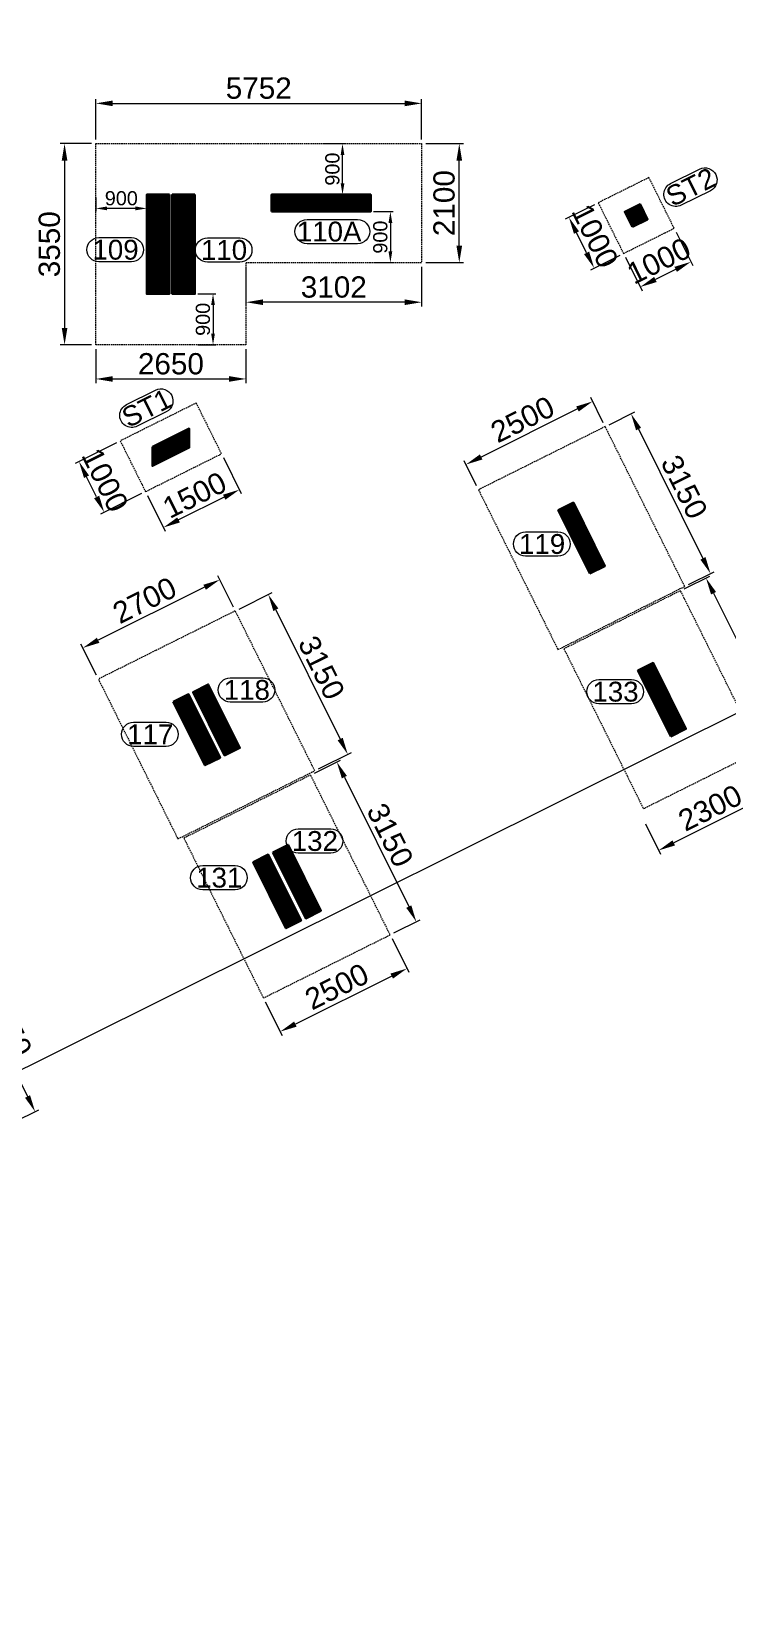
# Model space of a CAD drawing. Header units: millimetres. Extents: x 99112 to 332273, y 431815 to 552227.
# Drawn here: x 160831 to 173091, y 463047 to 491073 of the extents above; entities that cross this region are included whole.
import ezdxf
from ezdxf.enums import TextEntityAlignment as Align

# ---------------------------------------------------------------- set-up
doc = ezdxf.new("R2010")
doc.units = ezdxf.units.MM
doc.header["$LTSCALE"] = 100
doc.header["$MEASUREMENT"] = 0
doc.linetypes.add('HIDDEN', pattern=[0.375, 0.25, -0.125])
for name, color, linetype, lineweight in [('COL HATCH', 67, 'Continuous', 25), ('colno', 11, 'Continuous', 15), ('COLUMN', 84, 'Continuous', 30), ('DIM', 8, 'Continuous', 13), ('FOOTING', 12, 'HIDDEN', 20), ('HATCH', 251, 'Continuous', 9), ('STUB', 2, 'Continuous', 30)]:
    doc.layers.add(name, color=color, linetype=linetype, lineweight=lineweight)
doc.styles.add('ARIAL', font='arial.ttf')
doc.dimstyles.new('150', dxfattribs={"dimscale": 150, "dimtxt": 2.5, "dimasz": 2, "dimexe": 0.5, "dimexo": 0.5, "dimgap": 0.5, "dimtad": 1, "dimdec": 0, "dimzin": 3, "dimdsep": 46, "dimtxsty": 'ARIAL', "dimcen": 0, "dimdle": 1, "dimclrd": 256, "dimclre": 256, "dimclrt": 4, "dimadec": 0, "dimazin": 0, "dimtfac": 1, "dimtdec": 0, "dimtmove": 0, "dimatfit": 3, "dimfxl": 0, "dimtolj": 1, "dimtzin": 0, "dimlwd": -1, "dimlwe": -1, "dimarcsym": 0})
pattern_1 = [(45, (-226856.086, 135296.796), (-8.83883476, 8.83883476), [])]
pattern_2 = [(45, (52825.942, -183310.497), (-8.83883476, 8.83883476), [])]

# ---------------------------------------------------------------- blocks, each defined once
blk = doc.blocks.new('*D234')
at = {"layer": 'DIM', "transparency": 16777216}
for p, q in [((159112, 474652), (159554, 474872)), ((159620, 474570), (160757, 472288)), ((160516, 471833), (160958, 472053))]:
    blk.add_line(p, q, dxfattribs=at)
for points in [[(159665, 474593), (159575, 474548), (159486, 474839)], [(160712, 472265), (160801, 472310), (160890, 472019)]]:
    blk.add_solid(points, dxfattribs=at)
at = {"layer": 'DIM', "color": 4, "transparency": 16777216, "insert": (160427, 473548), "char_height": 375, "attachment_point": 5, "rotation": 296.467, "style": 'ARIAL'}
blk.add_mtext('\\A1;3150', dxfattribs=at)
blk = doc.blocks.new('*D236')
at = {"layer": 'DIM', "transparency": 16777216}
for p, q in [((163882, 481271), (162002, 480336)), ((164391, 480922), (164117, 481472)), ((161974, 479719), (161700, 480269))]:
    blk.add_line(p, q, dxfattribs=at)
for points in [[(163904, 481227), (163860, 481316), (164150, 481405)], [(161980, 480380), (162024, 480291), (161733, 480202)]]:
    blk.add_solid(points, dxfattribs=at)
at = {"layer": 'DIM', "color": 4, "transparency": 16777216, "insert": (162823, 481042), "char_height": 375, "attachment_point": 5, "rotation": 26.4613, "style": 'ARIAL'}
blk.add_mtext('\\A1;2700', dxfattribs=at)
blk = doc.blocks.new('*D237')
at = {"layer": 'DIM', "transparency": 16777216}
for p, q in [((164491, 480888), (165073, 481178)), ((165140, 480876), (166276, 478593)), ((165895, 478069), (166477, 478358))]:
    blk.add_line(p, q, dxfattribs=at)
for points in [[(165184, 480898), (165095, 480854), (165006, 481145)], [(166231, 478571), (166321, 478615), (166409, 478325)]]:
    blk.add_solid(points, dxfattribs=at)
at = {"layer": 'DIM', "color": 4, "transparency": 16777216, "insert": (165946, 479853), "char_height": 375, "attachment_point": 5, "rotation": 296.4613, "style": 'ARIAL'}
blk.add_mtext('\\A1;3150', dxfattribs=at)
blk = doc.blocks.new('*D238')
at = {"layer": 'DIM', "transparency": 16777216}
for p, q in [((165821, 477993), (166283, 478223)), ((166350, 477921), (167487, 475639)), ((167225, 475173), (167687, 475403))]:
    blk.add_line(p, q, dxfattribs=at)
for points in [[(166395, 477943), (166305, 477899), (166216, 478190)], [(167442, 475616), (167531, 475661), (167620, 475370)]]:
    blk.add_solid(points, dxfattribs=at)
at = {"layer": 'DIM', "color": 4, "transparency": 16777216, "insert": (167157, 476899), "char_height": 375, "attachment_point": 5, "rotation": 296.4726, "style": 'ARIAL'}
blk.add_mtext('\\A1;3150', dxfattribs=at)
blk = doc.blocks.new('*D239')
at = {"layer": 'DIM', "transparency": 16777216}
for p, q in [((167191, 475073), (167487, 474478)), ((167185, 474411), (165485, 473565)), ((164953, 473958), (165250, 473364))]:
    blk.add_line(p, q, dxfattribs=at)
for points in [[(167208, 474367), (167163, 474456), (167454, 474545)], [(165462, 473609), (165507, 473520), (165216, 473431)]]:
    blk.add_solid(points, dxfattribs=at)
at = {"layer": 'DIM', "color": 4, "transparency": 16777216, "insert": (166216, 474227), "char_height": 375, "attachment_point": 5, "rotation": 26.4726, "style": 'ARIAL'}
blk.add_mtext('\\A1;2500', dxfattribs=at)
blk = doc.blocks.new('*D240')
at = {"layer": 'DIM', "transparency": 16777216}
for p, q in [((170921, 484174), (170700, 484618)), ((170465, 484417), (168764, 483570)), ((168683, 483059), (168462, 483504))]:
    blk.add_line(p, q, dxfattribs=at)
for points in [[(170487, 484372), (170442, 484462), (170733, 484551)], [(168741, 483615), (168786, 483526), (168495, 483437)]]:
    blk.add_solid(points, dxfattribs=at)
at = {"layer": 'DIM', "color": 4, "transparency": 16777216, "insert": (169495, 484232), "char_height": 375, "attachment_point": 5, "rotation": 26.467, "style": 'ARIAL'}
blk.add_mtext('\\A1;2500', dxfattribs=at)
blk = doc.blocks.new('*D241')
at = {"layer": 'DIM', "transparency": 16777216}
for p, q in [((171022, 484140), (171477, 484367)), ((171544, 484065), (172680, 481782)), ((172425, 481320), (172881, 481547))]:
    blk.add_line(p, q, dxfattribs=at)
for points in [[(171588, 484087), (171499, 484042), (171410, 484333)], [(172635, 481760), (172725, 481804), (172814, 481513)]]:
    blk.add_solid(points, dxfattribs=at)
at = {"layer": 'DIM', "color": 4, "transparency": 16777216, "insert": (172350, 483042), "char_height": 375, "attachment_point": 5, "rotation": 296.467, "style": 'ARIAL'}
blk.add_mtext('\\A1;3150', dxfattribs=at)
blk = doc.blocks.new('*D242')
at = {"layer": 'DIM', "transparency": 16777216}
for p, q in [((172351, 481244), (172801, 481468)), ((172868, 481166), (174004, 478883)), ((173755, 478424), (174205, 478648))]:
    blk.add_line(p, q, dxfattribs=at)
for points in [[(172912, 481188), (172823, 481144), (172734, 481434)], [(173959, 478861), (174049, 478905), (174138, 478615)]]:
    blk.add_solid(points, dxfattribs=at)
at = {"layer": 'DIM', "color": 4, "transparency": 16777216, "insert": (173675, 480143), "char_height": 375, "attachment_point": 5, "rotation": 296.467, "style": 'ARIAL'}
blk.add_mtext('\\A1;3150', dxfattribs=at)
blk = doc.blocks.new('*D243')
at = {"layer": 'DIM', "transparency": 16777216}
for p, q in [((173722, 478122), (173988, 477586)), ((173686, 477519), (172165, 476762)), ((171663, 477096), (171929, 476561))]:
    blk.add_line(p, q, dxfattribs=at)
for points in [[(173709, 477474), (173664, 477564), (173955, 477653)], [(172142, 476806), (172187, 476717), (171896, 476628)]]:
    blk.add_solid(points, dxfattribs=at)
at = {"layer": 'DIM', "color": 4, "transparency": 16777216, "insert": (172807, 477379), "char_height": 375, "attachment_point": 5, "rotation": 26.467, "style": 'ARIAL'}
blk.add_mtext('\\A1;2300', dxfattribs=at)
blk = doc.blocks.new('*D365')
at = {"layer": 'DIM', "transparency": 16777216}
for p, q in [((161962, 489174), (161962, 489884)), ((162262, 489809), (167414, 489809)), ((167714, 489174), (167714, 489884))]:
    blk.add_line(p, q, dxfattribs=at)
for points in [[(162262, 489859), (162262, 489759), (161962, 489809)], [(167414, 489759), (167414, 489859), (167714, 489809)]]:
    blk.add_solid(points, dxfattribs=at)
at = {"layer": 'DIM', "color": 4, "transparency": 16777216, "insert": (164838, 490076), "char_height": 375, "attachment_point": 5, "style": 'ARIAL'}
blk.add_mtext('\\A1;5752', dxfattribs=at)
blk = doc.blocks.new('*D366')
at = {"layer": 'DIM', "transparency": 16777216}
for p, q in [((161887, 489099), (161335, 489099)), ((161410, 488799), (161410, 485849)), ((161887, 485549), (161335, 485549))]:
    blk.add_line(p, q, dxfattribs=at)
for points in [[(161460, 488799), (161360, 488799), (161410, 489099)], [(161360, 485849), (161460, 485849), (161410, 485549)]]:
    blk.add_solid(points, dxfattribs=at)
at = {"layer": 'DIM', "color": 4, "transparency": 16777216, "insert": (161143, 487324), "char_height": 375, "attachment_point": 5, "rotation": 90, "style": 'ARIAL'}
blk.add_mtext('\\A1;3550', dxfattribs=at)
blk = doc.blocks.new('*D367')
at = {"layer": 'DIM', "transparency": 16777216}
for p, q in [((161962, 485474), (161962, 484872)), ((164612, 485474), (164612, 484872)), ((162262, 484947), (164312, 484947))]:
    blk.add_line(p, q, dxfattribs=at)
for points in [[(162262, 484997), (162262, 484897), (161962, 484947)], [(164312, 484897), (164312, 484997), (164612, 484947)]]:
    blk.add_solid(points, dxfattribs=at)
at = {"layer": 'DIM', "color": 4, "transparency": 16777216, "insert": (163287, 485213), "char_height": 375, "attachment_point": 5, "style": 'ARIAL'}
blk.add_mtext('\\A1;2650', dxfattribs=at)
blk = doc.blocks.new('*D368')
at = {"layer": 'DIM', "transparency": 16777216}
for p, q in [((167789, 489099), (168453, 489099)), ((168378, 487299), (168378, 488799)), ((167789, 486999), (168453, 486999))]:
    blk.add_line(p, q, dxfattribs=at)
for points in [[(168428, 488799), (168328, 488799), (168378, 489099)], [(168328, 487299), (168428, 487299), (168378, 486999)]]:
    blk.add_solid(points, dxfattribs=at)
at = {"layer": 'DIM', "color": 4, "transparency": 16777216, "insert": (168111, 488049), "char_height": 375, "attachment_point": 5, "rotation": 90, "style": 'ARIAL'}
blk.add_mtext('\\A1;2100', dxfattribs=at)
blk = doc.blocks.new('*D369')
at = {"layer": 'DIM', "transparency": 16777216}
for p, q in [((164612, 486924), (164612, 486226)), ((167714, 486924), (167714, 486226)), ((167414, 486301), (164912, 486301))]:
    blk.add_line(p, q, dxfattribs=at)
for points in [[(164912, 486351), (164912, 486251), (164612, 486301)], [(167414, 486251), (167414, 486351), (167714, 486301)]]:
    blk.add_solid(points, dxfattribs=at)
at = {"layer": 'DIM', "color": 4, "transparency": 16777216, "insert": (166163, 486567), "char_height": 375, "attachment_point": 5, "style": 'ARIAL'}
blk.add_mtext('\\A1;3102', dxfattribs=at)
blk = doc.blocks.new('*D370')
at = {"layer": 'DIM', "transparency": 16777216}
for p, q in [((165989, 489099), (166367, 489099)), ((166317, 488399), (166317, 488899)), ((165989, 488199), (166367, 488199))]:
    blk.add_line(p, q, dxfattribs=at)
for points in [[(166350, 488899), (166284, 488899), (166317, 489099)], [(166284, 488399), (166350, 488399), (166317, 488199)]]:
    blk.add_solid(points, dxfattribs=at)
at = {"layer": 'DIM', "color": 4, "transparency": 16777216, "insert": (166139, 488649), "char_height": 250, "attachment_point": 5, "rotation": 90, "style": 'ARIAL'}
blk.add_mtext('\\A1;900', dxfattribs=at)
blk = doc.blocks.new('*D371')
at = {"layer": 'DIM', "transparency": 16777216}
for p, q in [((163762, 486449), (164081, 486449)), ((164031, 486249), (164031, 485749)), ((163762, 485549), (164081, 485549))]:
    blk.add_line(p, q, dxfattribs=at)
for points in [[(164064, 486249), (163997, 486249), (164031, 486449)], [(163997, 485749), (164064, 485749), (164031, 485549)]]:
    blk.add_solid(points, dxfattribs=at)
at = {"layer": 'DIM', "color": 4, "transparency": 16777216, "insert": (163853, 485999), "char_height": 250, "attachment_point": 5, "rotation": 90, "style": 'ARIAL'}
blk.add_mtext('\\A1;900', dxfattribs=at)
blk = doc.blocks.new('*D372')
at = {"layer": 'DIM', "transparency": 16777216}
for p, q in [((161962, 488149), (161962, 487906)), ((162662, 487956), (162162, 487956)), ((162862, 488149), (162862, 487906))]:
    blk.add_line(p, q, dxfattribs=at)
for points in [[(162162, 487990), (162162, 487923), (161962, 487956)], [(162662, 487923), (162662, 487990), (162862, 487956)]]:
    blk.add_solid(points, dxfattribs=at)
at = {"layer": 'DIM', "color": 4, "transparency": 16777216, "insert": (162412, 488134), "char_height": 250, "attachment_point": 5, "style": 'ARIAL'}
blk.add_mtext('\\A1;900', dxfattribs=at)
blk = doc.blocks.new('*D373')
at = {"layer": 'DIM', "transparency": 16777216}
for p, q in [((166864, 487899), (167212, 487899)), ((167162, 487699), (167162, 487199)), ((166864, 486999), (167212, 486999))]:
    blk.add_line(p, q, dxfattribs=at)
for points in [[(167196, 487699), (167129, 487699), (167162, 487899)], [(167129, 487199), (167196, 487199), (167162, 486999)]]:
    blk.add_solid(points, dxfattribs=at)
at = {"layer": 'DIM', "color": 4, "transparency": 16777216, "insert": (166985, 487449), "char_height": 250, "attachment_point": 5, "rotation": 90, "style": 'ARIAL'}
blk.add_mtext('\\A1;900', dxfattribs=at)
blk = doc.blocks.new('Z$W@#0B193674')
at = {"layer": 'HATCH', "linetype": 'Continuous', "ltscale": 1000}
blk.add_lwpolyline([(50, 150), (-38300, 150, 0.414214), (-42600, -4150), (-42600, -40327, 0.41467), (-10475, -72402, 0.115605), (3770, -69040), (43196, -49411)], format="xyb", dxfattribs=at)
blk = doc.blocks.new('Z$W@#1A410294')
at = {"layer": 'HATCH'}
blk.add_blockref('Z$W@#0B193674', (26325, 68068), dxfattribs=at)
blk = doc.blocks.new('*D816')
at = {"layer": 'DIM', "transparency": 16777216}
for p, q in [((162326, 483821), (161597, 483458)), ((161976, 482865), (161798, 483223)), ((162771, 482926), (162043, 482563))]:
    blk.add_line(p, q, dxfattribs=at)
for points in [[(161842, 483245), (161753, 483201), (161664, 483491)], [(161931, 482842), (162021, 482887), (162110, 482596)]]:
    blk.add_solid(points, dxfattribs=at)
at = {"layer": 'DIM', "color": 4, "transparency": 16777216, "insert": (162125, 483163), "char_height": 375, "attachment_point": 5, "rotation": 296.467, "style": 'ARIAL'}
blk.add_mtext('\\A1;1000', dxfattribs=at)
blk = doc.blocks.new('*D817')
at = {"layer": 'DIM', "transparency": 16777216}
for p, q in [((164215, 483560), (164530, 482927)), ((162872, 482892), (163187, 482259)), ((164228, 482860), (163422, 482459))]:
    blk.add_line(p, q, dxfattribs=at)
for points in [[(164250, 482816), (164206, 482905), (164497, 482994)], [(163400, 482504), (163445, 482415), (163154, 482326)]]:
    blk.add_solid(points, dxfattribs=at)
at = {"layer": 'DIM', "color": 4, "transparency": 16777216, "insert": (163706, 482898), "char_height": 375, "attachment_point": 5, "rotation": 26.467, "style": 'ARIAL'}
blk.add_mtext('\\A1;1500', dxfattribs=at)
blk = doc.blocks.new('*D818')
at = {"layer": 'DIM', "transparency": 16777216}
for p, q in [((170764, 488022), (170247, 487764)), ((170626, 487171), (170448, 487529)), ((171210, 487127), (170693, 486869))]:
    blk.add_line(p, q, dxfattribs=at)
for points in [[(170492, 487552), (170403, 487507), (170314, 487798)], [(170581, 487149), (170671, 487194), (170760, 486903)]]:
    blk.add_solid(points, dxfattribs=at)
at = {"layer": 'DIM', "color": 4, "transparency": 16777216, "insert": (170775, 487469), "char_height": 375, "attachment_point": 5, "rotation": 296.467, "style": 'ARIAL'}
blk.add_mtext('\\A1;1000', dxfattribs=at)
blk = doc.blocks.new('*D819')
at = {"layer": 'DIM', "transparency": 16777216}
for p, q in [((172206, 487539), (172500, 486947)), ((171311, 487093), (171605, 486501)), ((172198, 486881), (171840, 486702))]:
    blk.add_line(p, q, dxfattribs=at)
for points in [[(172221, 486836), (172176, 486925), (172467, 487014)], [(171818, 486747), (171863, 486657), (171572, 486569)]]:
    blk.add_solid(points, dxfattribs=at)
at = {"layer": 'DIM', "color": 4, "transparency": 16777216, "insert": (171901, 487030), "char_height": 375, "attachment_point": 5, "rotation": 26.467, "style": 'ARIAL'}
blk.add_mtext('\\A1;1000', dxfattribs=at)

msp = doc.modelspace()

# ---------------------------------------------------------------- hatches: boundary and pattern name
at = {"layer": 'COL HATCH'}
h = msp.add_hatch(dxfattribs=at)
h.set_pattern_fill('ANSI31', color=256, scale=100, style=0)
h.set_pattern_definition(pattern_1)
h.paths.add_polyline_path([(163262, 488198.6), (163262, 486448.6), (162862, 486448.6), (162862, 488198.6)])
h = msp.add_hatch(dxfattribs=at)
h.set_pattern_fill('ANSI31', color=256, scale=100, style=0)
h.set_pattern_definition(pattern_1)
h.paths.add_polyline_path([(163712, 488198.6), (163712, 486448.6), (163312, 486448.6), (163312, 488198.6)])
h = msp.add_hatch(dxfattribs=at)
h.set_pattern_fill('ANSI31', color=256, scale=100, style=0)
h.set_pattern_definition([(45, (-57577.731, -393873.706), (-8.83883476, 8.83883476), [])])
h.paths.add_polyline_path([(165064.1, 487898.6), (165064.1, 488198.6), (166814.1, 488198.6), (166814.1, 487898.6)])
h = msp.add_hatch(dxfattribs=at)
h.set_pattern_fill('ANSI31', color=256, scale=100, angle=-153.53297, style=0)
h.set_pattern_definition([(251.467025, (325944.874, 1002798.319), (11.85176104, -3.9731298), [])])
h.paths.add_polyline_path([(170681.6, 481513), (170124.5, 482632), (170393.1, 482765.7), (170950.2, 481646.7)])
h = msp.add_hatch(dxfattribs=at)
h.set_pattern_fill('ANSI31', color=256, scale=100, angle=-153.53297, style=0)
h.set_pattern_definition([(251.467025, (325949.331, 1002789.367), (11.85176104, -3.9731298), [])])
h.paths.add_polyline_path([(172112.2, 478639.4), (171532.9, 479803.2), (171801.4, 479936.9), (172380.8, 478773.1)])
h = msp.add_hatch(dxfattribs=at)
h.set_pattern_fill('ANSI31', color=256, scale=100, style=0)
h.set_pattern_definition(pattern_2)
h.paths.add_polyline_path([(163679.1, 479423.1), (163947.7, 479556.8), (164504.8, 478437.8), (164236.2, 478304.1)])
h = msp.add_hatch(dxfattribs=at)
h.set_pattern_fill('ANSI31', color=256, scale=100, style=0)
h.set_pattern_definition(pattern_2)
h.paths.add_polyline_path([(163330, 479249.3), (163598.6, 479383), (164155.7, 478264), (163887.1, 478130.3)])
h = msp.add_hatch(dxfattribs=at)
h.set_pattern_fill('ANSI31', color=256, scale=100, style=0)
h.set_pattern_definition(pattern_2)
h.paths.add_polyline_path([(165087.5, 476594.3), (165356, 476728), (165935.4, 475564.2), (165666.9, 475430.5)])
h = msp.add_hatch(dxfattribs=at)
h.set_pattern_fill('ANSI31', color=256, scale=100, style=0)
h.set_pattern_definition(pattern_2)
h.paths.add_polyline_path([(164738.4, 476420.5), (165006.9, 476554.2), (165586.3, 475390.4), (165317.7, 475256.7)])
at = {"layer": 'STUB', "lineweight": 15}
h = msp.add_hatch(dxfattribs=at)
h.set_pattern_fill('ANSI31', color=67, scale=100, style=0)
h.set_pattern_definition([(45, (461835.515, 2086359.257), (-8.838834765, 8.838834765), [])])
h.paths.add_polyline_path([(171434.4, 487629.6), (171703, 487763.3), (171569.3, 488031.9), (171300.7, 487898.2)])
h = msp.add_hatch(dxfattribs=at)
h.set_pattern_fill('ANSI31', color=67, scale=100, style=0)
h.set_pattern_definition([(45, (279194.89, 1391184.011), (-8.83883476, 8.83883476), [])])
h.paths.add_polyline_path([(162962, 483746.6), (163612, 484070.2), (163612, 483735.1), (162962, 483411.5)])

# ---------------------------------------------------------------- linework, layer by layer
at = {"layer": 'colno'}
for points in [[(172298.1, 488012.5, -1), (172107.6, 488395.1), (172620.1, 488650.3, -1), (172810.6, 488267.7)], [(162693, 484112.8, -1), (162502.5, 484495.4), (163015.1, 484750.6, -1), (163205.6, 484368)]]:
    msp.add_lwpolyline(points, format="xyb", close=True, dxfattribs=at)
at = {"layer": 'colno', "elevation": -1455.5}
for points in [[(165691.6, 487333.3, -1), (165691.6, 487760.7), (166582.9, 487760.7, -1), (166582.9, 487333.3)], [(162017.6, 487013, -1), (162017.6, 487440.4), (162590.1, 487440.4, -1), (162590.1, 487013)], [(163932.3, 487009.2, -1), (163932.3, 487436.6), (164504.8, 487436.6, -1), (164504.8, 487009.2)], [(169548, 481821.5, -1), (169548.2, 482248.9), (170120.7, 482248.6, -1), (170120.5, 481821.2)], [(164335.2, 479246.6, -1), (164335.2, 479674), (164907.7, 479674, -1), (164907.7, 479246.6)], [(170843.6, 479215.8, -1), (170843.8, 479643.2), (171416.4, 479643, -1), (171416.2, 479215.6)], [(162629.5, 478464, -1), (162629.5, 478891.4), (163202.1, 478891.4, -1), (163202.1, 478464)], [(165535.9, 476581.1, -1), (165535.9, 477008.5), (166108.4, 477008.5, -1), (166108.4, 476581.1)], [(163848.7, 475934.2, -1), (163848.7, 476361.6), (164421.3, 476361.6, -1), (164421.3, 475934.2)]]:
    msp.add_lwpolyline(points, format="xyb", close=True, dxfattribs=at)
at = {"layer": 'COLUMN'}
for points in [[(163262, 488198.6), (163262, 486448.6), (162862, 486448.6), (162862, 488198.6)], [(163712, 488198.6), (163712, 486448.6), (163312, 486448.6), (163312, 488198.6)], [(165064.1, 487898.6), (165064.1, 488198.6), (166814.1, 488198.6), (166814.1, 487898.6)], [(170681.6, 481513), (170124.5, 482632), (170393.1, 482765.7), (170950.2, 481646.7)], [(172112.2, 478639.4), (171532.9, 479803.2), (171801.4, 479936.9), (172380.8, 478773.1)], [(163679.1, 479423.1), (163947.7, 479556.8), (164504.8, 478437.8), (164236.2, 478304.1)], [(163330, 479249.3), (163598.6, 479383), (164155.7, 478264), (163887.1, 478130.3)], [(165087.5, 476594.3), (165356, 476728), (165935.4, 475564.2), (165666.9, 475430.5)], [(164738.4, 476420.5), (165006.9, 476554.2), (165586.3, 475390.4), (165317.7, 475256.7)]]:
    msp.add_lwpolyline(points, close=True, dxfattribs=at)
at = {"layer": 'FOOTING'}
for points in [[(161962, 489098.6), (167714.1, 489098.6), (167714.1, 486998.6), (164612, 486998.6), (164612, 485548.6), (161962, 485548.6)], [(171277.1, 487160.3), (172172.3, 487606), (171726.6, 488501.2), (170831.4, 488055.5)], [(162838.5, 482959), (164181.3, 483627.5), (163735.6, 484522.7), (162392.8, 483854.2)], [(170954.4, 484106.4), (168716.4, 482992.2), (170120.3, 480172.3), (172358.3, 481286.5)], [(172284.3, 481210.6), (170225.4, 480185.6), (171629.3, 477365.7), (173688.2, 478390.8)], [(163410.6, 476832), (165827.8, 478035.1), (164424.1, 480855.1), (162007, 479652)], [(164920, 474025.3), (167157.9, 475139.7), (165753.7, 477959.4), (163515.9, 476845)]]:
    msp.add_lwpolyline(points, close=True, dxfattribs=at)
at = {"layer": 'STUB'}
msp.add_lwpolyline([(171434.4, 487629.6), (171703, 487763.3), (171569.3, 488031.9), (171300.7, 487898.2)], close=True, dxfattribs=at)
msp.add_lwpolyline([(162962, 483746.6), (163612, 484070.2), (163612, 483735.1), (162962, 483411.5), (162962, 483746.6)], dxfattribs=at)

# ---------------------------------------------------------------- block references
at = {"layer": 'DIM', "linetype": 'Continuous'}
msp.add_blockref('Z$W@#1A410294', (117787.5, 467380.7), dxfattribs=at)

# ---------------------------------------------------------------- texts
at = {"layer": 'colno', "style": 'ARIAL'}
for s, rotation, p in [('ST2', 26.46703, (172464.4, 488334.6, -10188.5)), ('ST1', 26.46703, (162859.4, 484435, -10188.5)), ('119', 359.97155, (169840.6, 482035.5, -11644)), ('133', 359.97155, (171136.2, 479429.9, -11644))]:
    msp.add_text(s, height=350, rotation=rotation, dxfattribs=at).set_placement(p, align=Align.MIDDLE_CENTER)
for s, p in [('110A', (166080.7, 487547.5, -11644)), ('109', (162310.1, 487227.2, -11644)), ('110', (164224.8, 487223.4, -11644)), ('118', (164627.7, 479460.8, -11644)), ('117', (162922, 478678.2, -11644)), ('132', (165828.4, 476795.3, -11644)), ('131', (164141.2, 476148.4, -11644))]:
    msp.add_text(s, height=350, dxfattribs=at).set_placement(p, align=Align.MIDDLE_CENTER)

# ---------------------------------------------------------------- dimensions: what is measured, and where the dimension line sits
at = {"layer": 'DIM'}
for base, p1, p2, picture, middle in [((167714.1, 489809.2), (161962, 489098.6), (167714.1, 489098.6), '*D365', (164838, 490075.7)), ((164612, 486300.8), (167714.1, 486998.6), (164612, 486998.6), '*D369', (166163, 486567.4)), ((164612, 484946.8), (161962, 485548.6), (164612, 485548.6), '*D367', (163287, 485213.3))]:
    dim = msp.add_linear_dim(base=base, p1=p1, p2=p2, dimstyle='150', dxfattribs=at)
    dim.commit()
    dim.dimension.update_dxf_attribs({"geometry": picture, "text_midpoint": middle})
for base, p1, p2, picture, middle in [((161410, 485548.6), (161962, 489098.6), (161962, 485548.6), '*D366', (161143.4, 487323.6)), ((168377.5, 489098.6), (167714.1, 486998.6), (167714.1, 489098.6), '*D368', (168111.1, 488048.6))]:
    dim = msp.add_linear_dim(base=base, p1=p1, p2=p2, angle=90, dimstyle='150', dxfattribs=at)
    dim.commit()
    dim.dimension.update_dxf_attribs({"geometry": picture, "text_midpoint": middle})
for base, p1, p2, picture, middle in [((166317, 489098.6), (165939.1, 488198.6), (165939.1, 489098.6), '*D370', (166139.3, 488648.6)), ((167162.4, 486998.6), (166814.1, 487898.6), (166814.1, 486998.6), '*D373', (166984.8, 487448.6)), ((164030.6, 485548.6), (163712, 486448.6), (163712, 485548.6), '*D371', (163853, 485998.6))]:
    dim = msp.add_linear_dim(base=base, p1=p1, p2=p2, angle=90, dimstyle='150', override={"dimscale": 100}, dxfattribs=at)
    dim.commit()
    dim.dimension.update_dxf_attribs({"geometry": picture, "text_midpoint": middle})
dim = msp.add_linear_dim(base=(161962, 487956.4), p1=(162862, 488198.6), p2=(161962, 488198.6), dimstyle='150', override={"dimscale": 100}, dxfattribs=at)
dim.commit()
dim.dimension.update_dxf_attribs({"geometry": '*D372', "text_midpoint": (162412, 488134)})
for base, p1, p2, angle, picture, middle in [((170314, 487797.9), (171277.1, 487160.3), (170831.4, 488055.5), 116.46703, '*D818', (170536.8, 487350.3)), ((171571.7, 486568.6), (172172.3, 487606), (171277.1, 487160.3), 206.46703, '*D819', (172019.3, 486791.4)), ((161664, 483491.4), (162838.5, 482959), (162392.8, 483854.2), 116.46703, '*D816', (161886.8, 483043.8))]:
    dim = msp.add_linear_dim(base=base, p1=p1, p2=p2, angle=angle, dimstyle='150', dxfattribs=at)
    dim.commit()
    dim.dimension.update_dxf_attribs({"geometry": picture, "text_midpoint": middle, "dimtype": 161})
for p1, p2, distance, picture, middle in [((170954.4, 484106.4), (168716.4, 482992.2), -496.5, '*D240', (169495.3, 484232.3)), ((170954.4, 484106.4), (172358.3, 481286.5), 508.8, '*D241', (172350.4, 483042)), ((164181.3, 483627.5), (162838.5, 482959), 707.5, '*D817', (163706.5, 482898.4)), ((164424.1, 480855.1), (162007, 479652), -614.3, '*D236', (162823.1, 481042)), ((172284.3, 481210.6), (173688.2, 478390.8), 502.3, '*D242', (173674.6, 480143.4)), ((164424.1, 480855.1), (165827.8, 478035.1), 649.8, '*D237', (165946.3, 479853.4)), ((165753.7, 477959.4), (167157.9, 475139.7), 516.5, '*D238', (167156.8, 476898.7)), ((173688.2, 478188.7), (171629.3, 477163.6), 598.4, '*D243', (172806.7, 477379.1)), ((167157.9, 475139.7), (164920, 474025.3), 664.1, '*D239', (166216.2, 474226.5)), ((159044.5, 474619), (160448.4, 471799.1), 493.8, '*D234', (160427.1, 473547.9))]:
    dim = msp.add_aligned_dim(p1=p1, p2=p2, distance=distance, dimstyle='150', dxfattribs=at)
    dim.commit()
    dim.dimension.update_dxf_attribs({"geometry": picture, "text_midpoint": middle})

doc.saveas('drawing.dxf')
